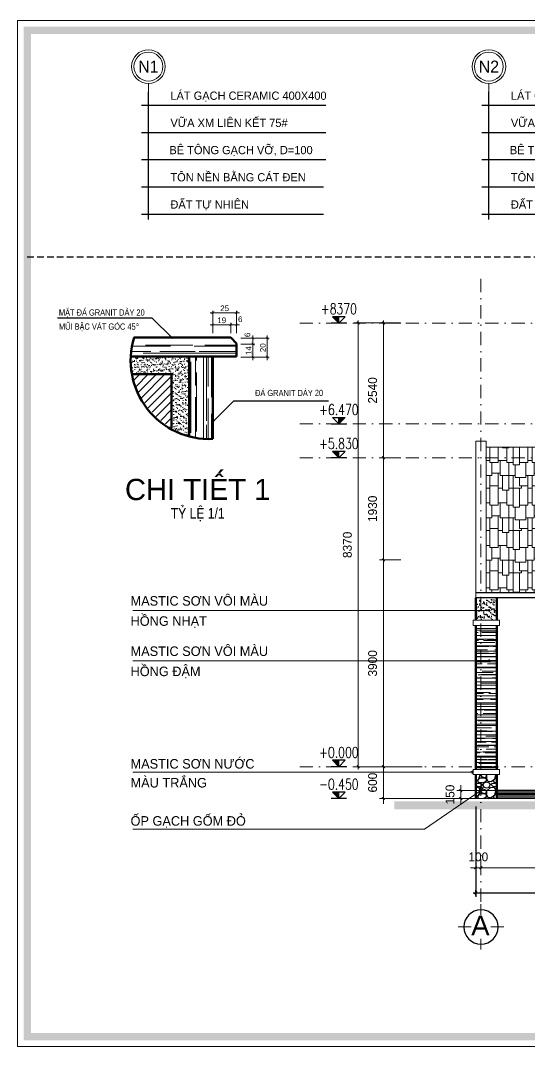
# Model space of a CAD drawing. Header units: millimetres. Extents: x 615730 to 2792744, y 139412 to 597571.
# Drawn here: x 1315744 to 1325353, y 284936 to 304290 of the extents above; entities that cross this region are included whole.
import ezdxf
from ezdxf.enums import TextEntityAlignment as Align

# ---------------------------------------------------------------- set-up
doc = ezdxf.new("R2010")
doc.units = ezdxf.units.MM
doc.header["$MEASUREMENT"] = 0
doc.header["$PDMODE"] = 34
doc.linetypes.add('DASHDOT', pattern=[1, 0.5, -0.25, 0, -0.25])
doc.linetypes.add('HIDDEN2', pattern=[0.1875, 0.125, -0.0625])
doc.layers.get('0').update_dxf_attribs({"lineweight": 5})
for name, color, linetype, lineweight in [('0.1(9)', 9, 'Continuous', 13), ('3', 7, 'Continuous', 18), ('AA-TUONG', 1, 'Continuous', 50), ('AB-NET THAY 1', 2, 'Continuous', 20), ('AD-HATCH', 8, 'Continuous', 5), ('AE-KICH THUOC', 135, 'Continuous', 13), ('AE-TEXT', 7, 'Continuous', 20), ('DIM', 7, 'Continuous', 50), ('HATCH', 42, 'Continuous', 5), ('KT', 148, 'Continuous', 18), ('NET-THAY', 4, 'Continuous', 20), ('thay', 7, 'Continuous', 15), ('TIM TRUC', 149, 'DASHDOT', 9), ('VATLIEU', 35, 'Continuous', 9)]:
    doc.layers.add(name, color=color, linetype=linetype, lineweight=lineweight)
for name, color, linetype in [('8', 8, 'Continuous'), ('DO', 1, 'Continuous'), ('H', 252, 'Continuous'), ('HACH', 250, 'Continuous'), ('KICH THUOC', 148, 'Continuous'), ('noi that', 29, 'Continuous'), ('TEXT', 2, 'Continuous'), ('thaydam', 42, 'Continuous'), ('VL', 155, 'Continuous')]:
    doc.layers.add(name, color=color, linetype=linetype)
doc.styles.add('CHUHOA', font='')
doc.styles.add('DIM', font='txt.shx', dxfattribs={"height": 120})
doc.styles.add('DIMENSION', font='')
doc.styles.add('Ghi chu', font='')
doc.styles.add('H280', font='', dxfattribs={"height": 200})
doc.styles.add('KT OZON', font='', dxfattribs={"height": 200})
doc.styles.add('Sys-Txt-Nor', font='')
doc.styles.add('TEXT', font='')
doc.styles.add('TEXT 10', font='', dxfattribs={"height": 4.8})
doc.styles.add('VNI-AVO', font='vni-roms.shx')
doc.styles.get('CHUHOA').set_extended_font_data('.VnAvantH')
doc.styles.get('DIMENSION').set_extended_font_data('VNI-Helve')
doc.styles.get('Ghi chu').set_extended_font_data('.VnAvantH')
doc.styles.get('H280').set_extended_font_data('VNI-Avo')
doc.styles.get('KT OZON').set_extended_font_data('VNI-Helve')
doc.styles.get('Sys-Txt-Nor').set_extended_font_data('VNI-Helve')
doc.styles.get('TEXT').set_extended_font_data('VNI-Helve-Condense')
doc.styles.get('TEXT 10').set_extended_font_data('VNI-Helve-Condense')
doc.dimstyles.new('1-50b', dxfattribs={"dimtxt": 167, "dimasz": 50, "dimexe": 75, "dimexo": 150, "dimgap": 120, "dimtad": 1, "dimdec": 0, "dimzin": 12, "dimtxsty": 'VNI-AVO', "dimblk": ']', "dimcen": 0, "dimdle": 50, "dimclrd": 252, "dimclre": 252, "dimclrt": 2, "dimadec": 0, "dimazin": 0, "dimtfac": 1, "dimtdec": 0, "dimtix": 1, "dimtmove": 2, "dimatfit": 0, "dimldrblk": 'OPEN90', "dimfxl": 1, "dimlwd": -1, "dimlwe": -1, "dimarcsym": 0})
doc.dimstyles.new('DIM-TICK 1-2', dxfattribs={"dimscale": 0.02, "dimtxt": 300, "dimasz": 150, "dimexe": 100, "dimexo": 0, "dimgap": 0, "dimtad": 0, "dimdec": 0, "dimzin": 1, "dimdsep": 46, "dimtxsty": 'Sys-Txt-Nor', "dimblk1": 'ARCHTICK', "dimblk2": 'ARCHTICK', "dimsah": 1, "dimcen": 1, "dimdle": 150, "dimclrd": 256, "dimclre": 256, "dimclrt": 7, "dimadec": 0, "dimazin": 0, "dimtfac": 0.625, "dimtdec": 0, "dimtix": 1, "dimtofl": 0, "dimtmove": 2, "dimatfit": 3, "dimldrblk": 'DOT', "dimfxl": 1, "dimtvp": 0.75, "dimtolj": 1, "dimtzin": 1, "dimarcsym": 0})
doc.dimstyles.new('DIM-TICK25', dxfattribs={"dimtxt": 60, "dimasz": 36, "dimexe": 18, "dimexo": 50, "dimgap": 0, "dimtad": 0, "dimdec": 0, "dimzin": 1, "dimdsep": 46, "dimtxsty": 'DIMENSION', "dimblk": 'ARCHTICK', "dimcen": -2, "dimdle": 38, "dimclrd": 256, "dimclre": 256, "dimclrt": 7, "dimadec": 0, "dimazin": 0, "dimtfac": 0.633333, "dimtdec": 0, "dimtix": 1, "dimtmove": 2, "dimatfit": 3, "dimldrblk": 'DOT', "dimfxl": 1, "dimtvp": 0.75, "dimtolj": 1, "dimtzin": 1, "dimarcsym": 0})

# ---------------------------------------------------------------- blocks, each defined once
blk = doc.blocks.new(']')
for p, q in [((1, 0), (-1, 0)), ((0, 1), (0, -1))]:
    blk.add_line(p, q)
at = {"color": 9, "const_width": 0.4}
blk.add_lwpolyline([(-0.51, -0.51), (0.51, 0.51)], dxfattribs=at)
blk = doc.blocks.new('*D2134')
at = {"layer": 'DEFPOINTS', "color": 0, "ltscale": 10, "transparency": 16777216}
for p in [(1324337, 289614, 5), (1335837, 289485), (1335837, 287837)]:
    blk.add_point(p, dxfattribs=at)
at = {"layer": 'VL', "color": 252, "ltscale": 10, "transparency": 16777216}
for p, q in [((1324337, 289464), (1324337, 287762)), ((1335837, 289335), (1335837, 287762)), ((1324387, 287837), (1335787, 287837))]:
    blk.add_line(p, q, dxfattribs=at)
at = {"layer": 'VL', "color": 252, "ltscale": 10, "transparency": 16777216, "xscale": 50, "yscale": 50, "zscale": 50, "rotation": 180}
blk.add_blockref(']', (1324337, 287837), dxfattribs=at)
at = {"layer": 'VL', "color": 252, "ltscale": 10, "transparency": 16777216, "xscale": 50, "yscale": 50, "zscale": 50}
blk.add_blockref(']', (1335837, 287837), dxfattribs=at)
at = {"layer": 'VL', "color": 2, "ltscale": 10, "transparency": 16777216, "insert": (1330087, 288040), "char_height": 167, "attachment_point": 5, "style": 'VNI-AVO'}
blk.add_mtext('11500', dxfattribs=at)
blk = doc.blocks.new('_Open90')
at = {"color": 0, "linetype": 'ByBlock', "lineweight": -2}
for p, q in [((0, 0), (-1, 0)), ((-0.5, 0.5), (0, 0)), ((0, 0), (-0.5, -0.5))]:
    blk.add_line(p, q, dxfattribs=at)
blk = doc.blocks.new('Cao do mat dung')
at = {"layer": '8'}
blk.add_hatch(color=256, dxfattribs=at).paths.add_polyline_path([(125, 125), (0, 125), (0, 0)])
for p, q in [((-150, 0), (150, 0)), ((0, 0), (0, 125))]:
    blk.add_line(p, q)
blk.add_lwpolyline([(125, 125), (0, 0), (-125, 125)], close=True)
at = {"layer": 'TEXT', "style": 'DIM', "width": 0.75}
blk.add_attdef('%%P0.000', text='', height=180, dxfattribs=at).set_placement((0, 175), align=Align.CENTER)
blk = doc.blocks.new('*D2524')
at = {"layer": 'DEFPOINTS', "color": 0, "ltscale": 10, "transparency": 16777216}
for p in [(1322595, 290214), (1323475, 290214), (1323475, 289614)]:
    blk.add_point(p, dxfattribs=at)
at = {"layer": 'KT', "color": 252, "ltscale": 10, "transparency": 16777216}
for p, q in [((1322595, 290264), (1322595, 290314)), ((1323325, 290214), (1322520, 290214)), ((1322595, 289614), (1322595, 290214)), ((1323325, 289614), (1322520, 289614)), ((1322595, 289564), (1322595, 289514))]:
    blk.add_line(p, q, dxfattribs=at)
at = {"layer": 'KT', "color": 252, "ltscale": 10, "transparency": 16777216, "xscale": 50, "yscale": 50, "zscale": 50}
for p, rotation in [((1322595, 290214), 270), ((1322595, 289614), 90)]:
    blk.add_blockref(']', p, dxfattribs=dict(at, rotation=rotation))
at = {"layer": 'KT', "color": 2, "ltscale": 10, "transparency": 16777216, "insert": (1322391, 289914), "char_height": 167, "attachment_point": 5, "rotation": 90, "style": 'VNI-AVO'}
blk.add_mtext('600', dxfattribs=at)
blk = doc.blocks.new('*D2525')
at = {"layer": 'DEFPOINTS', "color": 0, "ltscale": 10, "transparency": 16777216}
for p in [(1322595, 294114), (1323072, 294114), (1323475, 290214)]:
    blk.add_point(p, dxfattribs=at)
at = {"layer": 'KT', "color": 252, "ltscale": 10, "transparency": 16777216}
for p, q in [((1322922, 294114), (1322520, 294114)), ((1322595, 290264), (1322595, 294064)), ((1323325, 290214), (1322520, 290214))]:
    blk.add_line(p, q, dxfattribs=at)
at = {"layer": 'KT', "color": 252, "ltscale": 10, "transparency": 16777216, "xscale": 50, "yscale": 50, "zscale": 50}
for p, rotation in [((1322595, 294114), 90), ((1322595, 290214), 270)]:
    blk.add_blockref(']', p, dxfattribs=dict(at, rotation=rotation))
at = {"layer": 'KT', "color": 2, "ltscale": 10, "transparency": 16777216, "insert": (1322391, 292164), "char_height": 167, "attachment_point": 5, "rotation": 90, "style": 'VNI-AVO'}
blk.add_mtext('3900', dxfattribs=at)
blk = doc.blocks.new('*D2526')
at = {"layer": 'DEFPOINTS', "color": 0, "ltscale": 10, "transparency": 16777216}
for p in [(1322595, 296043), (1323072, 296043), (1323072, 294114)]:
    blk.add_point(p, dxfattribs=at)
at = {"layer": 'KT', "color": 252, "ltscale": 10, "transparency": 16777216}
for p, q in [((1322922, 296043), (1322520, 296043)), ((1322595, 294164), (1322595, 295993)), ((1322922, 294114), (1322520, 294114))]:
    blk.add_line(p, q, dxfattribs=at)
at = {"layer": 'KT', "color": 252, "ltscale": 10, "transparency": 16777216, "xscale": 50, "yscale": 50, "zscale": 50}
for p, rotation in [((1322595, 296043), 90), ((1322595, 294114), 270)]:
    blk.add_blockref(']', p, dxfattribs=dict(at, rotation=rotation))
at = {"layer": 'KT', "color": 2, "ltscale": 10, "transparency": 16777216, "insert": (1322391, 295079), "char_height": 167, "attachment_point": 5, "rotation": 90, "style": 'VNI-AVO'}
blk.add_mtext('1930', dxfattribs=at)
blk = doc.blocks.new('*D2527')
at = {"layer": 'DEFPOINTS', "color": 0, "ltscale": 10, "transparency": 16777216}
for p in [(1322595, 298583), (1323072, 298583), (1323072, 296043)]:
    blk.add_point(p, dxfattribs=at)
at = {"layer": 'KT', "color": 252, "ltscale": 10, "transparency": 16777216}
for p, q in [((1322922, 298583), (1322520, 298583)), ((1322595, 296093), (1322595, 298533)), ((1322922, 296043), (1322520, 296043))]:
    blk.add_line(p, q, dxfattribs=at)
at = {"layer": 'KT', "color": 252, "ltscale": 10, "transparency": 16777216, "xscale": 50, "yscale": 50, "zscale": 50}
for p, rotation in [((1322595, 298583), 90), ((1322595, 296043), 270)]:
    blk.add_blockref(']', p, dxfattribs=dict(at, rotation=rotation))
at = {"layer": 'KT', "color": 2, "ltscale": 10, "transparency": 16777216, "insert": (1322391, 297313), "char_height": 167, "attachment_point": 5, "rotation": 90, "style": 'VNI-AVO'}
blk.add_mtext('2540', dxfattribs=at)
blk = doc.blocks.new('*D2528')
at = {"layer": 'DEFPOINTS', "color": 0, "ltscale": 10, "transparency": 16777216}
for p in [(1322119, 298584), (1323066, 298584), (1323072, 290214)]:
    blk.add_point(p, dxfattribs=at)
at = {"layer": 'KT', "color": 252, "ltscale": 10, "transparency": 16777216}
for p, q in [((1322916, 298584), (1322044, 298584)), ((1322119, 290264), (1322119, 298534)), ((1322922, 290214), (1322044, 290214))]:
    blk.add_line(p, q, dxfattribs=at)
at = {"layer": 'KT', "color": 252, "ltscale": 10, "transparency": 16777216, "xscale": 50, "yscale": 50, "zscale": 50}
for p, rotation in [((1322119, 298584), 90), ((1322119, 290214), 270)]:
    blk.add_blockref(']', p, dxfattribs=dict(at, rotation=rotation))
at = {"layer": 'KT', "color": 2, "ltscale": 10, "transparency": 16777216, "insert": (1321915, 294399), "char_height": 167, "attachment_point": 5, "rotation": 90, "style": 'VNI-AVO'}
blk.add_mtext('8370', dxfattribs=at)
blk = doc.blocks.new('*D2535')
at = {"layer": 'DEFPOINTS', "color": 0, "ltscale": 10, "transparency": 16777216}
for p in [(1324056, 289764), (1325268, 289764, 32), (1325267, 289614)]:
    blk.add_point(p, dxfattribs=at)
at = {"layer": 'KT', "color": 252, "ltscale": 10, "transparency": 16777216}
for p, q in [((1325118, 289764), (1323981, 289764)), ((1324056, 289814), (1324056, 289864)), ((1324056, 289614), (1324056, 289764)), ((1325117, 289614), (1323981, 289614)), ((1324056, 289564), (1324056, 289514))]:
    blk.add_line(p, q, dxfattribs=at)
at = {"layer": 'KT', "color": 252, "ltscale": 10, "transparency": 16777216, "xscale": 50, "yscale": 50, "zscale": 50}
for p, rotation in [((1324056, 289764), 270), ((1324056, 289614), 90)]:
    blk.add_blockref(']', p, dxfattribs=dict(at, rotation=rotation))
at = {"layer": 'KT', "color": 2, "ltscale": 10, "transparency": 16777216, "insert": (1323853, 289689), "char_height": 167, "attachment_point": 5, "rotation": 90, "style": 'VNI-AVO'}
blk.add_mtext('150', dxfattribs=at)
blk = doc.blocks.new('TRUC 1')
at = {"ltscale": 50}
blk.add_circle((0, -9525), 8572, dxfattribs=at)
at = {"layer": '0.1(9)', "ltscale": 50}
for p, q in [((0, -3572), (0, 1782)), ((-4942, -9525), (-11427, -9525)), ((4942, -9525), (11427, -9525)), ((0, -15478), (0, -20832))]:
    blk.add_line(p, q, dxfattribs=at)
at = {"layer": 'TEXT', "ltscale": 50, "style": 'H280'}
blk.add_attdef('1', text='', height=10478, dxfattribs=at).set_placement((-214, -4892), align=Align.CENTER)
blk = doc.blocks.new('*D2427')
at = {"layer": 'DEFPOINTS', "color": 0, "ltscale": 10, "transparency": 16777216}
for p in [(1327237, 288887), (1324437, 288622), (1324437, 288308)]:
    blk.add_point(p, dxfattribs=at)
at = {"layer": 'KT', "color": 252, "ltscale": 10, "transparency": 16777216}
for p, q in [((1327237, 288737), (1327237, 288233)), ((1324437, 288472), (1324437, 288233)), ((1327187, 288308), (1324487, 288308))]:
    blk.add_line(p, q, dxfattribs=at)
at = {"layer": 'KT', "color": 252, "ltscale": 10, "transparency": 16777216, "xscale": 50, "yscale": 50, "zscale": 50, "rotation": 180}
blk.add_blockref(']', (1324437, 288308), dxfattribs=at)
at = {"layer": 'KT', "color": 252, "ltscale": 10, "transparency": 16777216, "xscale": 50, "yscale": 50, "zscale": 50}
blk.add_blockref(']', (1327237, 288308), dxfattribs=at)
at = {"layer": 'KT', "color": 2, "ltscale": 10, "transparency": 16777216, "insert": (1325837, 288512), "char_height": 167, "attachment_point": 5, "style": 'VNI-AVO'}
blk.add_mtext('2800', dxfattribs=at)
blk = doc.blocks.new('*D2428')
at = {"layer": 'DEFPOINTS', "color": 0, "ltscale": 10, "transparency": 16777216}
for p in [(1324337, 288622), (1324437, 288622), (1324337, 288308)]:
    blk.add_point(p, dxfattribs=at)
at = {"layer": 'KT', "color": 252, "ltscale": 10, "transparency": 16777216}
for p, q in [((1324337, 288472), (1324337, 288233)), ((1324437, 288472), (1324437, 288233)), ((1324287, 288308), (1324237, 288308)), ((1324437, 288308), (1324337, 288308)), ((1324487, 288308), (1324537, 288308))]:
    blk.add_line(p, q, dxfattribs=at)
at = {"layer": 'KT', "color": 252, "ltscale": 10, "transparency": 16777216, "xscale": 50, "yscale": 50, "zscale": 50}
blk.add_blockref(']', (1324337, 288308), dxfattribs=at)
at = {"layer": 'KT', "color": 252, "ltscale": 10, "transparency": 16777216, "xscale": 50, "yscale": 50, "zscale": 50, "rotation": 180}
blk.add_blockref(']', (1324437, 288308), dxfattribs=at)
at = {"layer": 'KT', "color": 2, "ltscale": 10, "transparency": 16777216, "insert": (1324387, 288512), "char_height": 167, "attachment_point": 5, "style": 'VNI-AVO'}
blk.add_mtext('100', dxfattribs=at)
blk = doc.blocks.new('Ghi chu vat lieu')
blk.add_circle((0, 700), 300)
at = {"layer": 'HATCH'}
blk.add_circle((0, 700), 350, dxfattribs=at)
at = {"layer": 'thay'}
blk.add_line((0, 0), (0, 350), dxfattribs=at)
at = {"layer": 'TEXT', "style": 'Ghi chu', "width": 1.961742}
blk.add_attdef('TRUC', text='', height=300, dxfattribs=at).set_placement((-295, 550), (295, 550), align=Align.FIT)
blk = doc.blocks.new('cvc')
at = {"layer": 'DO'}
for p, q in [((800082, 300538), (800082, 302944)), ((806509, 300538), (806509, 302944)), ((812950, 299967), (812950, 302932)), ((819305, 300460), (819305, 302932)), ((819305, 300801), (819305, 302932))]:
    blk.add_line(p, q, dxfattribs=at)
at = {"layer": 'KICH THUOC'}
for p, q in [((799951, 302692), (803430, 302692)), ((806378, 302692), (809857, 302692)), ((812822, 302680), (816353, 302680)), ((819178, 302680), (822709, 302680)), ((799951, 302179), (803430, 302179)), ((806378, 302179), (809857, 302179)), ((812822, 302167), (816353, 302167)), ((819178, 302167), (822709, 302167)), ((799951, 301666), (803430, 301666)), ((806378, 301666), (809857, 301666)), ((812822, 301654), (816353, 301654)), ((819178, 301654), (822709, 301654)), ((799951, 301153), (803386, 301153)), ((806378, 301153), (809813, 301153)), ((812822, 301141), (816353, 301141)), ((819178, 301141), (822709, 301141)), ((799951, 300640), (803386, 300640)), ((806378, 300640), (809813, 300640)), ((812822, 300628), (816353, 300628)), ((812822, 300115), (816353, 300115))]:
    blk.add_line(p, q, dxfattribs=at)
at = {"layer": 'thaydam', "linetype": 'HIDDEN2', "ltscale": 1000}
blk.add_line((797794, 299831), (824797, 299831), dxfattribs=at)
at = {"layer": 'thay'}
ref = blk.add_blockref('Ghi chu vat lieu', (800082, 302785), dxfattribs=dict(at, xscale=0.9082386168447556, yscale=0.9082386168447556, zscale=0.9082386168447556))
ref.add_attrib('TRUC', 'n1', dxfattribs={"layer": 'TEXT', "height": 225, "style": 'Ghi chu'}).set_placement((800082, 303421), align=Align.MIDDLE_CENTER)
ref = blk.add_blockref('Ghi chu vat lieu', (806509, 302785), dxfattribs=dict(at, xscale=0.9082386168447556, yscale=0.9082386168447556, zscale=0.9082386168447556))
ref.add_attrib('TRUC', 'N2', dxfattribs={"layer": 'TEXT', "height": 225, "style": 'Ghi chu'}).set_placement((806509, 303421), align=Align.MIDDLE_CENTER)
ref = blk.add_blockref('Ghi chu vat lieu', (812950, 302773), dxfattribs=dict(at, xscale=0.9082386168447556, yscale=0.9082386168447556, zscale=0.9082386168447556))
ref.add_attrib('TRUC', 'M1', dxfattribs={"layer": 'TEXT', "height": 225, "style": 'Ghi chu'}).set_placement((812950, 303409), align=Align.MIDDLE_CENTER)
ref = blk.add_blockref('Ghi chu vat lieu', (819305, 302773), dxfattribs=dict(at, xscale=0.9082386168447556, yscale=0.9082386168447556, zscale=0.9082386168447556))
ref.add_attrib('TRUC', 'M1', dxfattribs={"layer": 'TEXT', "height": 225, "style": 'Ghi chu'}).set_placement((819305, 303409), align=Align.MIDDLE_CENTER)
at = {"layer": 'TEXT', "style": 'CHUHOA'}
for s, p in [('l¸t g¹ch ceramic 400x400', (800498, 302794)), ('l¸t g¹ch ceramic 400x400', (806925, 302794)), ('lîp ngãi h¹ long mµu ®á', (813379, 302828)), ('lîp ngãi h¹ long mµu ®á', (819735, 302828)), ('v÷A xm LI£N KÕT 75#', (800498, 302281)), ('v÷A xm LI£N KÕT 75#', (806925, 302281)), ('CÇU PHONG Gç 30X80 CK 300', (813381, 302270)), ('CÇU PHONG Gç 30X80 CK 300', (819737, 302270)), ('bª t«ng g¹ch vì, d=100', (800479, 301768)), ('bª t«ng g¹ch vì, d=100', (806906, 301768)), ('LI T¤ Gç 20X30 CK 300', (813381, 301757)), ('LI T¤ Gç 20X30 CK 300', (819737, 301757)), ('t«n nÒn b»ng c¸t ®en', (800498, 301255)), ('t«n nÒn b»ng c¸t ®en', (806925, 301255)), ('Xµ Gå Gç 80X120 KC 900', (813381, 301236)), ('Xµ Gå Gç 60X80 KC 700', (819737, 301236)), ('§ÊT Tù NHI£N', (800498, 300742)), ('§ÊT Tù NHI£N', (806925, 300742)), ('trÇn th¹ch cao', (813381, 300723)), ('T¦êNG THU HåI  X¢Y G¹CH', (813381, 300210))]:
    blk.add_text(s, height=155.52, dxfattribs=at).set_placement(p)
blk = doc.blocks.new('_ARCHTICK')
at = {"color": 0, "linetype": 'ByBlock', "const_width": 0.15}
blk.add_lwpolyline([(-0.5, -0.5), (0.5, 0.5)], dxfattribs=at)
blk = doc.blocks.new('*D723')
at = {"layer": 'AE-KICH THUOC', "lineweight": -2, "transparency": 16777216}
for p, q in [((442740.4, -178885.9), (442765.2, -178885.9)), ((442743.4, -178894.9), (442743.4, -178883.9)), ((442762.2, -178894.9), (442762.2, -178883.9))]:
    blk.add_line(p, q, dxfattribs=at)
at = {"layer": 'DEFPOINTS', "color": 0, "transparency": 16777216}
for p in [(442762.2, -178885.9), (442743.4, -178894.9), (442762.2, -178894.9)]:
    blk.add_point(p, dxfattribs=at)
at = {"layer": 'AE-KICH THUOC', "lineweight": -2, "transparency": 16777216, "xscale": 3, "yscale": 3, "zscale": 3, "rotation": 180}
blk.add_blockref('_ARCHTICK', (442743.4, -178885.9), dxfattribs=at)
at = {"layer": 'AE-KICH THUOC', "lineweight": -2, "transparency": 16777216, "xscale": 3, "yscale": 3, "zscale": 3}
blk.add_blockref('_ARCHTICK', (442762.2, -178885.9), dxfattribs=at)
at = {"layer": 'AE-KICH THUOC', "color": 7, "transparency": 16777216, "insert": (442752.8, -178881.2), "char_height": 6, "attachment_point": 5, "style": 'Sys-Txt-Nor'}
blk.add_mtext('\\A1;19', dxfattribs=at)
blk = doc.blocks.new('_DOT')
at = {"color": 0, "linetype": 'ByBlock'}
blk.add_line((-0.5, 0), (-1, 0), dxfattribs=at)
at = {"color": 0, "linetype": 'ByBlock', "const_width": 0.5}
blk.add_lwpolyline([(-0.25, 0, 1), (0.25, 0, 1)], format="xyb", close=True, dxfattribs=at)
blk = doc.blocks.new('*D724')
at = {"layer": 'AE-KICH THUOC', "lineweight": -2, "transparency": 16777216}
for p, q in [((442759.2, -178885.9), (442771.4, -178885.9)), ((442762.2, -178894.9), (442762.2, -178883.9)), ((442768.4, -178894.9), (442768.4, -178883.9))]:
    blk.add_line(p, q, dxfattribs=at)
at = {"layer": 'DEFPOINTS', "color": 0, "transparency": 16777216}
for p in [(442768.4, -178885.9), (442762.2, -178894.9), (442768.4, -178894.9)]:
    blk.add_point(p, dxfattribs=at)
at = {"layer": 'AE-KICH THUOC', "lineweight": -2, "transparency": 16777216, "xscale": 3, "yscale": 3, "zscale": 3, "rotation": 180}
blk.add_blockref('_ARCHTICK', (442762.2, -178885.9), dxfattribs=at)
at = {"layer": 'AE-KICH THUOC', "lineweight": -2, "transparency": 16777216, "xscale": 3, "yscale": 3, "zscale": 3}
blk.add_blockref('_ARCHTICK', (442768.4, -178885.9), dxfattribs=at)
at = {"layer": 'AE-KICH THUOC', "color": 7, "transparency": 16777216, "insert": (442772.3, -178880.1), "char_height": 6, "attachment_point": 5, "style": 'Sys-Txt-Nor'}
blk.add_mtext('\\A1;6', dxfattribs=at)
blk = doc.blocks.new('*D725')
at = {"layer": 'AE-KICH THUOC', "lineweight": -2, "transparency": 16777216}
for p, q in [((442740.4, -178873.1), (442771.4, -178873.1)), ((442743.4, -178894.9), (442743.4, -178871.1)), ((442768.4, -178894.9), (442768.4, -178871.1))]:
    blk.add_line(p, q, dxfattribs=at)
at = {"layer": 'DEFPOINTS', "color": 0, "transparency": 16777216}
for p in [(442768.4, -178873.1), (442743.4, -178894.9), (442768.4, -178894.9)]:
    blk.add_point(p, dxfattribs=at)
at = {"layer": 'AE-KICH THUOC', "lineweight": -2, "transparency": 16777216, "xscale": 3, "yscale": 3, "zscale": 3, "rotation": 180}
blk.add_blockref('_ARCHTICK', (442743.4, -178873.1), dxfattribs=at)
at = {"layer": 'AE-KICH THUOC', "lineweight": -2, "transparency": 16777216, "xscale": 3, "yscale": 3, "zscale": 3}
blk.add_blockref('_ARCHTICK', (442768.4, -178873.1), dxfattribs=at)
at = {"layer": 'AE-KICH THUOC', "color": 7, "transparency": 16777216, "insert": (442755.9, -178868.5), "char_height": 6, "attachment_point": 5, "style": 'Sys-Txt-Nor'}
blk.add_mtext('\\A1;25', dxfattribs=at)
blk = doc.blocks.new('*D726')
at = {"layer": 'AE-KICH THUOC', "lineweight": -2, "transparency": 16777216}
for p, q in [((442772.8, -178906.3), (442787.7, -178906.3)), ((442785.7, -178923.1), (442785.7, -178903.3)), ((442772.8, -178920.1), (442787.7, -178920.1))]:
    blk.add_line(p, q, dxfattribs=at)
at = {"layer": 'DEFPOINTS', "color": 0, "transparency": 16777216}
for p in [(442772.8, -178906.3), (442785.7, -178906.3), (442772.8, -178920.1)]:
    blk.add_point(p, dxfattribs=at)
at = {"layer": 'AE-KICH THUOC', "lineweight": -2, "transparency": 16777216, "xscale": 3, "yscale": 3, "zscale": 3}
for p, rotation in [((442785.7, -178906.3), 90), ((442785.7, -178920.1), 270)]:
    blk.add_blockref('_ARCHTICK', p, dxfattribs=dict(at, rotation=rotation))
at = {"layer": 'AE-KICH THUOC', "color": 7, "transparency": 16777216, "insert": (442781.2, -178913.2), "char_height": 6, "attachment_point": 5, "rotation": 90, "style": 'Sys-Txt-Nor'}
blk.add_mtext('\\A1;14', dxfattribs=at)
blk = doc.blocks.new('*D727')
at = {"layer": 'AE-KICH THUOC', "lineweight": -2, "transparency": 16777216}
for p, q in [((442772.8, -178900.1), (442787.7, -178900.1)), ((442785.7, -178909.3), (442785.7, -178897.1)), ((442772.8, -178906.3), (442787.7, -178906.3))]:
    blk.add_line(p, q, dxfattribs=at)
at = {"layer": 'DEFPOINTS', "color": 0, "transparency": 16777216}
for p in [(442772.8, -178900.1), (442785.7, -178900.1), (442772.8, -178906.3)]:
    blk.add_point(p, dxfattribs=at)
at = {"layer": 'AE-KICH THUOC', "lineweight": -2, "transparency": 16777216, "xscale": 3, "yscale": 3, "zscale": 3}
for p, rotation in [((442785.7, -178900.1), 90), ((442785.7, -178906.3), 270)]:
    blk.add_blockref('_ARCHTICK', p, dxfattribs=dict(at, rotation=rotation))
at = {"layer": 'AE-KICH THUOC', "color": 7, "transparency": 16777216, "insert": (442779.9, -178896.5), "char_height": 6, "attachment_point": 5, "rotation": 90, "style": 'Sys-Txt-Nor'}
blk.add_mtext('\\A1;6', dxfattribs=at)
blk = doc.blocks.new('*D728')
at = {"layer": 'AE-KICH THUOC', "lineweight": -2, "transparency": 16777216}
for p, q in [((442772.8, -178900.1), (442802.9, -178900.1)), ((442800.9, -178897.1), (442800.9, -178923.1)), ((442772.8, -178920.1), (442802.9, -178920.1))]:
    blk.add_line(p, q, dxfattribs=at)
at = {"layer": 'DEFPOINTS', "color": 0, "transparency": 16777216}
for p in [(442772.8, -178900.1), (442772.8, -178920.1), (442800.9, -178920.1)]:
    blk.add_point(p, dxfattribs=at)
at = {"layer": 'AE-KICH THUOC', "lineweight": -2, "transparency": 16777216, "xscale": 3, "yscale": 3, "zscale": 3}
for p, rotation in [((442800.9, -178900.1), 90), ((442800.9, -178920.1), 270)]:
    blk.add_blockref('_ARCHTICK', p, dxfattribs=dict(at, rotation=rotation))
at = {"layer": 'AE-KICH THUOC', "color": 7, "transparency": 16777216, "insert": (442796.3, -178910.1), "char_height": 6, "attachment_point": 5, "rotation": 90, "style": 'Sys-Txt-Nor'}
blk.add_mtext('\\A1;20', dxfattribs=at)
blk = doc.blocks.new('A$C66704B70')
at = {"layer": 'AE-TEXT', "linetype": 'Continuous', "style": 'TEXT', "width": 1.2}
blk.add_attdef('TENBANVE', text='', height=8, dxfattribs=at).set_placement((0, 0), align=Align.CENTER)
at = {"layer": 'AE-TEXT', "linetype": 'Continuous', "style": 'TEXT'}
blk.add_attdef('TYLE', text='', height=4, dxfattribs=at).set_placement((0, -7), align=Align.CENTER)
blk = doc.blocks.new('DGD')
at = {"layer": 'AB-NET THAY 1'}
h = blk.add_hatch(dxfattribs=at)
h.set_pattern_fill('AR-SAND', color=256, scale=2.5, style=0)
h.set_pattern_definition([(37.5, (687141.987, -301859.3706), (-0.157483395, 4.81705942), [0, -3.8, 0, -4.25, 0, -4.0625]), (7.5, (687141.987, -301859.3706), (4.42444176, 7.05536516), [0, -2.05, 0, -3.425, 0, -1.3125]), (327.5, (687138.912, -301859.3706), (7.785354654, 0.014147634), [0, -1.25, 0, -4.5, 0, -5.875]), (317.5, (687138.912, -301859.3706), (7.51531651, 2.19418891), [0, -0.625, 0, -2.95, 0, -3.375])])
edge = h.paths.add_edge_path()
edge.add_arc((442743.4, -178919.4), 87.1, 239.8446, 253.3183)
edge.add_line((442718.4, -179002.9), (442718.4, -178919.4))
edge.add_line((442718.4, -178919.4), (442656.3, -178919.4))
edge.add_arc((442743.4, -178919.4), 87.1, 180, 192.4326)
edge.add_line((442658.4, -178938.2), (442699.7, -178938.2))
edge.add_line((442699.7, -178938.2), (442699.7, -178994.7))
at = {"layer": 'AD-HATCH'}
h = blk.add_hatch(dxfattribs=at)
h.set_pattern_fill('AR-RROOF', color=256, scale=12.5, style=0)
h.set_pattern_definition([(0, (677441.305, -305544.579), (27.5, 12.5), [187.5, -25, 62.5, -12.5]), (0, (677457.93, -305538.329), (-12.5, 16.625), [37.5, -4.125, 75, -9.375]), (0, (677447.555, -305533.9535), (65, 8.375), [100, -17.5, 50, -12.5])])
edge = h.paths.add_edge_path()
edge.add_line((442656.5, -178919.4), (442765.9, -178919.4))
edge.add_arc((442755.9, -178911.9), 12.5, 323.1301, 450)
edge.add_line((442755.9, -178899.4), (442660, -178899.4))
edge.add_arc((442743.4, -178924.4), 87.1, 163.3183, 176.7088)
h = blk.add_hatch(dxfattribs=at)
h.set_pattern_fill('AR-RROOF', color=256, scale=12.5, angle=90, style=0)
h.set_pattern_definition([(90, (677441.305, -305539.579), (-12.5, 27.5), [187.5, -25, 62.5, -12.5]), (90, (677435.055, -305522.954), (-16.625, -12.5), [37.5, -4.125, 75, -9.375]), (90, (677430.68, -305533.3285), (-8.375, 65), [100, -17.5, 50, -12.5])])
edge = h.paths.add_edge_path()
edge.add_arc((442743.4, -178919.4), 87.1, 253.3183, 270)
edge.add_line((442743.4, -179006.5), (442743.4, -178919.4))
edge.add_line((442743.4, -178919.4), (442718.4, -178919.4))
edge.add_line((442718.4, -178919.4), (442718.4, -179002.9))
h = blk.add_hatch(dxfattribs=at)
h.set_pattern_fill('ANSI31', color=256, scale=50, style=0)
h.set_pattern_definition([(45, (677441.305, -305539.5785), (-4.41941738, 4.41941738), [])])
edge = h.paths.add_edge_path()
edge.add_arc((442743.4, -178919.4), 87.1, 192.4326, 239.8446)
edge.add_line((442699.7, -178994.7), (442699.7, -178938.2))
edge.add_line((442699.7, -178938.2), (442658.4, -178938.2))
at = {"layer": 'AA-TUONG'}
for p, q in [((442660, -178899.4), (442762.2, -178899.4)), ((442762.2, -178899.4), (442768.4, -178905.7)), ((442768.4, -178905.7), (442768.4, -178919.4)), ((442656.3, -178919.4), (442768.4, -178919.4)), ((442743.4, -179006.5), (442743.4, -178919.4))]:
    blk.add_line(p, q, dxfattribs=at)
for points in [[(442718.4, -179002.9), (442718.4, -178919.4), (442656.3, -178919.4)], [(442699.7, -178994.7), (442699.7, -178938.2), (442658.4, -178938.2)]]:
    blk.add_lwpolyline(points, dxfattribs=at)
blk.add_arc((442739.7, -178923.4), 83.2, 163.2394, 272.599, dxfattribs=at)
at = {"layer": 'AE-KICH THUOC'}
for base, p2, picture, middle in [((442768.4, -178873.1), (442768.4, -178894.9), '*D725', (442755.9, -178868.5)), ((442762.2, -178885.9), (442762.2, -178894.9), '*D723', (442752.8, -178881.2))]:
    dim = blk.add_linear_dim(base=base, p1=(442743.4, -178894.9), p2=p2, dimstyle='DIM-TICK 1-2', dxfattribs=at)
    dim.commit()
    dim.dimension.update_dxf_attribs({"geometry": picture, "text_midpoint": middle})
dim = blk.add_linear_dim(base=(442768.4, -178885.9), p1=(442762.2, -178894.9), p2=(442768.4, -178894.9), dimstyle='DIM-TICK 1-2', dxfattribs=at)
dim.commit()
dim.dimension.update_dxf_attribs({"geometry": '*D724', "text_midpoint": (442772.3, -178880.1), "dimtype": 128})
dim = blk.add_linear_dim(base=(442785.7, -178900.1), p1=(442772.8, -178906.3), p2=(442772.8, -178900.1), angle=90, dimstyle='DIM-TICK 1-2', dxfattribs=at)
dim.commit()
dim.dimension.update_dxf_attribs({"geometry": '*D727', "text_midpoint": (442779.9, -178896.5), "dimtype": 128})
for base, p1, p2, picture, middle in [((442800.9, -178920.1), (442772.8, -178900.1), (442772.8, -178920.1), '*D728', (442796.3, -178910.1)), ((442785.7, -178906.3), (442772.8, -178920.1), (442772.8, -178906.3), '*D726', (442781.2, -178913.2))]:
    dim = blk.add_linear_dim(base=base, p1=p1, p2=p2, angle=90, dimstyle='DIM-TICK 1-2', dxfattribs=at)
    dim.commit()
    dim.dimension.update_dxf_attribs({"geometry": picture, "text_midpoint": middle})

msp = doc.modelspace()

# ---------------------------------------------------------------- hatches: boundary and pattern name
at = {"layer": 'HACH', "ltscale": 10}
h = msp.add_hatch(dxfattribs=at)
h.set_pattern_fill('AR-SAND', color=256, scale=50, style=0)
h.set_pattern_definition([(37.5, (713420.425, 2090.585), (-3.149668, 96.341188), [0, -76, 0, -85, 0, -81.25]), (7.5, (713420.42, 2090.59), (88.488835, 141.107303), [0, -41, 0, -68.5, 0, -26.25]), (327.5, (713358.925, 2090.585), (155.707093, 0.282953), [0, -25, 0, -90, 0, -117.5]), (317.5, (713358.92, 2090.59), (150.30633, 43.883778), [0, -12.5, 0, -59, 0, -67.5])])
h.paths.add_polyline_path([(1324737.1, 293398.9), (1324337.1, 293398.9), (1324337.1, 292979.6), (1324737.1, 292979.6)])
at = {"layer": 'KT', "ltscale": 10}
h = msp.add_hatch(dxfattribs=at)
h.set_pattern_fill('CEDAR', color=256, scale=800, style=0, pattern_type=2)
h.set_pattern_definition([(0, (601841.3, -531.1), (0, 800), [-280, 80, -160, 80, -200]), (0, (601841.3, -491.1), (0, 800), [-120, 160, -80, 160, -280]), (0, (601841.3, -331.1), (0, 800), [-40, 200, -560]), (0, (601841.3, -291.1), (0, 800), [40, -200, 160, -160, 240]), (0, (601841.3, -251.1), (0, 800), [-400, 160, -240]), (0, (601841.3, -91.1), (0, 800), [120, -680]), (0, (601841.3, -51.1), (0, 800), [-120, 160, -80, 160, -160, 120]), (0, (601841.3, -11.1), (0, 800), [-280, 80, -160, 160, -120]), (0, (601841.3, 228.9), (0, 800), [-600, 120, -80]), (0, (601841.3, 268.9), (0, 800), [160, -560, 80]), (90, (601841.3, -531.1), (-800, 5e-14), [240, -200, 360]), (90, (601881.3, -531.1), (-800, 5e-14), [-200, 240, -360]), (90, (601961.3, -531.1), (-800, 5e-14), [-40, 160, -240, 360]), (90, (602001.3, -531.1), (-800, 5e-14), [40, -760]), (90, (602081.3, -531.1), (-800, 5e-14), [-200, 280, -320]), (90, (602121.3, -531.1), (-800, 5e-14), [240, -240, 320]), (90, (602201.3, -531.1), (-800, 5e-14), [240, -240, 320]), (90, (602241.3, -531.1), (-800, 5e-14), [-240, 240, -320]), (90, (602361.3, -531.1), (-800, 5e-14), [280, -200, 320]), (90, (602401.3, -531.1), (-800, 5e-14), [-240, 280, -280]), (90, (602441.3, -531.1), (-800, 5e-14), [240, -520, 40]), (90, (602521.3, -531.1), (-800, 5e-14), [-480, 280, -40]), (90, (602561.3, -531.1), (-800, 5e-14), [480, -280, 40])])
h.paths.add_polyline_path([(1324536.5, 293493.3), (1326376.1, 293493.3), (1327212.5, 294206.5), (1326637.1, 294206.5), (1326637.1, 295790.2), (1326237.3, 295790.2), (1326237.3, 296239.7), (1324537.1, 296239.7)])
at = {"layer": 'noi that'}
h = msp.add_hatch(dxfattribs=at)
h.set_pattern_fill('GRAVEL', color=256, scale=300, style=0)
h.set_pattern_definition([(228.0128, (602057.272, -231.103), (-2399.99946965, -2700.0004025), [40.3608, -3995.7264]), (184.9697, (602030.272, -261.103), (3600.00031546, 299.9973921), [69.2604, -6856.7775]), (132.5104, (601961.272, -267.103), (2999.9972155, -3300.00260216), [48.8364, -4834.8096]), (267.2737, (601844.272, -342.103), (299.99880532, 6000.0000885), [63.0714, -6244.0674]), (292.8337, (601841.272, -405.103), (-1500.00297163, 3599.99892353), [61.8465, -6122.8119]), (357.2737, (601865.272, -462.103), (-6000.0000885, 299.99880532), [63.0714, -6244.0674]), (37.6942, (601928.272, -465.103), (-3900.00220369, -2999.99712155), [83.4087, -8257.4547]), (72.2553, (601994.272, -414.103), (2100.00322881, 6599.99886937), [78.7464, -7795.8963]), (121.4296, (602018.272, -339.103), (-2400.00247025, 3899.99851095), [63.285, -6265.2219]), (175.2364, (601985.272, -285.103), (3300.0002839, -299.9974598), [72.2496, -3540.2289]), (222.3974, (601913.272, -279.103), (-3600.00220532, -3299.9976246), [93.4344, -9250.0125]), (138.8141, (602141.272, -345.103), (-2100.000884, 1799.999194), [31.8903, -3157.1532]), (171.4692, (602117.272, -324.103), (3899.99948544, -600.002373), [60.6711, -6006.4533]), (225, (602057.27, -315.1), (-3e-14, -300.00009), [42.4263, -381.8376]), (203.1986, (602036.27, -279.103), (1499.9999192, 600.0003976), [22.8474, -2261.8845]), (291.8014, (602015.27, -288.1), (-299.999973, 900.000082), [32.3109, -1583.2386]), (30.9638, (602027.27, -318.103), (899.9994067, 600.000745), [52.4787, -1696.8069]), (161.5651, (602072.27, -291.1), (600.00013, -299.999521), [37.9473, -910.7361]), (16.3895, (601841.272, -288.103), (3000.00065952, 899.99781295), [53.16, -5262.8535]), (70.3462, (601892.272, -273.103), (-1199.9985742, -3300.0006407), [44.5983, -4415.2224]), (293.1986, (602072.27, -231.103), (-600.0003976, 1499.9999192), [45.6945, -2239.0374]), (343.6105, (602090.272, -273.103), (-3000.00065952, 899.99781295), [53.16, -5262.8535]), (339.444, (601841.27, -474.103), (-1500.0005534, 599.998799), [51.264, -2511.9372]), (294.7751, (601889.272, -492.103), (-1499.9976568, 3300.00102655), [42.9534, -4252.3929]), (66.8014, (602075.27, -531.103), (600.0003976, 1499.9999192), [45.6945, -2239.0374]), (17.354, (602093.272, -489.103), (-3900.00060573, -1199.99835068), [50.2893, -4978.6272]), (69.444, (601928.27, -531.103), (-599.998799, -1500.0005534), [25.632, -2537.5692]), (101.3099, (602057.27, -531.1), (-299.9992896, 1200.0002257), [15.297, -1514.4087]), (165.9638, (602054.27, -516.1), (900.000164, -299.999417), [61.8465, -1175.085]), (186.009, (601994.272, -501.103), (2999.99992527, 299.99979524), [57.315, -5674.1769]), (303.6901, (602027.27, -345.1), (-300.0004, 599.999867), [43.2666, -1038.3987]), (353.1572, (602051.272, -381.103), (5099.99980964, -600.00239938), [75.5382, -7478.2689]), (60.9454, (602126.272, -390.103), (-1200.0000082, -2100.0001154), [30.8868, -3057.8022]), (90, (602141.27, -363.1), (-300, 300), [18, -282]), (120.2564, (601988.272, -492.103), (1199.99846604, -2100.00073676), [41.6772, -4126.056]), (48.0128, (601967.272, -456.103), (2399.99946965, 2700.0004025), [80.7216, -3955.3656]), (0, (602021.27, -396.1), (300, 300), [78, -222]), (325.3048, (602099.272, -396.103), (-2999.9982777, 2100.0025829), [47.4342, -4695.9822]), (254.0546, (602138.27, -423.103), (-299.9999668, -1200.000038), [43.6806, -2140.3524]), (207.646, (602126.272, -465.103), (-5699.99874215, -3000.00231395), [71.1195, -7040.8422]), (175.4261, (602063.272, -498.103), (-3900.0001675, 299.99844035), [75.2397, -7448.7222])])
h.paths.add_polyline_path([(1324337.4, 290063.9), (1324737.1, 290063.9), (1324737.1, 289613.9), (1324337.4, 289613.9)])
at = {"layer": 'VATLIEU', "ltscale": 10}
h = msp.add_hatch(dxfattribs=at)
h.set_pattern_fill('AR-RROOF', color=256, scale=100, style=0)
h.set_pattern_definition([(0, (731387.2, 2091.67), (220, 100), [1500, -200, 500, -100]), (0, (731520.2, 2141.67), (-100, 133), [300, -33, 600, -75]), (0, (731437.2, 2176.67), (520, 67), [800, -140, 400, -100])])
h.paths.add_polyline_path([(1324337.1, 290164.9), (1324737.1, 290164.9), (1324737.1, 292880.6), (1324337.1, 292880.6)])

# ---------------------------------------------------------------- linework, layer by layer
at = {"layer": '3'}
msp.add_lwpolyline([(1337619.8, 289613.9), (1322798.4, 289613.9)], dxfattribs=at)
at = {"layer": 'DIM', "ltscale": 10}
for p, q in [((1324337.1, 292979.6), (1324337.1, 293398.9)), ((1324737.1, 292979.6, 34.3), (1324737.1, 293398.9, 126.9)), ((1324337.1, 290163.9, 126.9), (1324337.1, 292879.6, 34.3)), ((1324737.1, 290163.8, 126.9), (1324737.1, 292879.6, 34.3)), ((1324337.1, 289613.9, 4.6), (1324337.4, 290063.9, 122.8)), ((1324737.1, 289613.9), (1324737.1, 290063.9, 126.9))]:
    msp.add_line(p, q, dxfattribs=at)
at = {"layer": 'H', "const_width": 138.2}
msp.add_lwpolyline([(1315870.8, 285120.6), (1342873.7, 285120.6), (1342873.7, 304105.6), (1315870.8, 304105.6)], close=True, dxfattribs=at)
at = {"layer": 'HATCH', "const_width": 150}
msp.add_lwpolyline([(1322798.4, 289485.2), (1337619.8, 289485.2)], dxfattribs=at)
at = {"layer": 'NET-THAY'}
for p, q in [((1324537.1, 296354.2, -0.3), (1324337.1, 296354.2, -0.3)), ((1324337.1, 293398.9), (1324337.1, 296354.2, -0.3)), ((1324536.7, 293493.3, 8.7), (1324537.1, 296354.2, -0.3)), ((1326237.3, 296239.7, -0.3), (1324537.1, 296239.7, -0.3))]:
    msp.add_line(p, q, dxfattribs=at)
for points, elevation in [([(1324787.1, 292979.6), (1324287.1, 292979.6), (1324287.1, 292879.6), (1324787.1, 292879.6)], 34.3), ([(1324787.1, 290163.9), (1324287.1, 290163.9), (1324287.1, 290063.9), (1324787.1, 290063.9)], 126.9)]:
    msp.add_lwpolyline(points, close=True, dxfattribs=dict(at, elevation=elevation))
at = {"layer": 'thay', "linetype": 'Continuous'}
msp.add_lwpolyline([(1315686.5, 284936.3), (1343058, 284936.3), (1343058, 304289.9), (1315686.5, 304289.9)], close=True, dxfattribs=at)
at = {"layer": 'TIM TRUC', "ltscale": 500}
for p, q in [((1324437.1, 299417.9), (1324437.1, 287517.3)), ((1321015.2, 298580.2), (1337578.7, 298580.2)), ((1321015.2, 296679.9), (1337578.7, 296679.9)), ((1321015.2, 296039.3), (1337578.7, 296039.3)), ((1321015.2, 290213.9), (1337578.7, 290213.9))]:
    msp.add_line(p, q, dxfattribs=at)
at = {"layer": 'VL', "ltscale": 10}
for p, q in [((1326376.1, 293493.3, 89.2), (1324337.1, 293493.3)), ((1327237.1, 293398.9, 126.9), (1324337.1, 293398.9)), ((1326836.4, 289763.9), (1324737.1, 289764, 42.3)), ((1326836.4, 289736.6), (1324737.1, 289736.7, 42.3)), ((1326836.4, 289703.8), (1324737.1, 289704, 42.3)), ((1326836.4, 289676.5), (1324737.1, 289676.7, 42.3)), ((1326836.4, 289638.3), (1324737.1, 289638.5, 42.3))]:
    msp.add_line(p, q, dxfattribs=at)
at = {"layer": 'VL', "ltscale": 10, "const_width": 1, "elevation": -4.8}
msp.add_lwpolyline([(1326637.1, 295790.2), (1326237.3, 295790.2), (1326237.3, 296239.7), (1324537.1, 296239.7), (1324536.5, 293493.3), (1326376.1, 293493.3), (1327212.5, 294206.5), (1326637.1, 294206.5)], close=True, dxfattribs=at)

# ---------------------------------------------------------------- block references
at = {"layer": 'AD-HATCH', "linetype": 'Continuous', "xscale": 50, "yscale": 50, "zscale": 50}
msp.add_blockref('A$C66704B70', (1319089.1, 295243.9), dxfattribs=at).add_auto_attribs({'TYLE': 'TYÛ LEÄ 1/1', 'TENBANVE': 'CHI TIEÁT 1'})
at = {"layer": 'AE-KICH THUOC', "xscale": 17.86050000006799, "yscale": 17.86050000006799, "zscale": 17.86050000006799}
msp.add_blockref('DGD', (-6588242.8, 3493541.6), dxfattribs=at)
at = {"layer": 'KT'}
msp.add_blockref('cvc', (518076.4, 0), dxfattribs=at)
at = {"layer": 'noi that', "lineweight": -2, "ltscale": 10}
ref = msp.add_blockref('TRUC 1', (1324437.1, 286831.4), dxfattribs=dict(at, xscale=-0.03778148023411632, yscale=0.03778148036508355, zscale=0.03778148031496084, rotation=180))
ref.add_attrib('1', 'A', dxfattribs={"layer": 'TEXT', "color": 3, "ltscale": 50, "height": 370.2, "style": 'KT OZON'}).set_placement((1324425.9, 287034.3), align=Align.CENTER)
at = {"layer": 'TEXT'}
ref = msp.add_blockref('Cao do mat dung', (1321753.9, 298580.2), dxfattribs=dict(at, xscale=-0.9702581369783729, yscale=0.9702581369201653, zscale=0.9702581369248027))
ref.add_attrib('%%P0.000', '+8370', dxfattribs={"height": 200, "style": 'DIM', "width": 0.75}).set_placement((1321753.9, 298750), align=Align.CENTER)
ref = msp.add_blockref('Cao do mat dung', (1321753.9, 296679.9), dxfattribs=dict(at, xscale=0.9702581369783729, yscale=0.9702581369783729, zscale=0.9702581369783729))
ref.add_attrib('%%P0.000', '+6.470', dxfattribs={"height": 200, "style": 'DIM', "width": 0.75}).set_placement((1321753.9, 296849.7), align=Align.CENTER)
ref = msp.add_blockref('Cao do mat dung', (1321753.9, 296039.3), dxfattribs=dict(at, xscale=-0.9702581369783729, yscale=0.9702581369201653, zscale=0.9702581369248027))
ref.add_attrib('%%P0.000', '+5.830', dxfattribs={"height": 200, "style": 'DIM', "width": 0.75}).set_placement((1321753.9, 296209.1), align=Align.CENTER)
ref = msp.add_blockref('Cao do mat dung', (1321753.9, 290213.9), dxfattribs=dict(at, xscale=-0.9702581369783729, yscale=0.9702581369201653, zscale=0.9702581369248027))
ref.add_attrib('%%P0.000', '+0.000', dxfattribs={"height": 200, "style": 'DIM', "width": 0.75}).set_placement((1321753.9, 290383.6), align=Align.CENTER)
ref = msp.add_blockref('Cao do mat dung', (1321753.9, 289613.9), dxfattribs=dict(at, xscale=-0.9702581369783729, yscale=0.9702581369201653, zscale=0.9702581369248027))
ref.add_attrib('%%P0.000', '-0.450', dxfattribs={"height": 200, "style": 'DIM', "width": 0.75}).set_placement((1321753.9, 289783.6), align=Align.CENTER)

# ---------------------------------------------------------------- texts
at = {"layer": 'AE-TEXT', "linetype": 'Continuous', "style": 'TEXT 10'}
for s, p in [('MAËT ÑAÙ GRANIT DAØY 20', (1316470, 298781.9)), ('MUÕI BAÄC VAÙT GOÙC 45°', (1316470, 298516.4)), ('ÑAÙ GRANIT DAØY 20', (1320171.3, 297264.3))]:
    msp.add_text(s, height=117.6, dxfattribs=at).set_placement(p, align=Align.MIDDLE_LEFT)
at = {"layer": 'TEXT', "style": 'CHUHOA'}
for s, height, p in [('MASTIC S¥N V¤I MµU ', 179.677, (1317821.9, 293252.2, 3.4)), ('HåNG NH¹T', 179.68, (1317821.9, 292871.7, 3.4)), ('MASTIC S¥N V¤I MµU ', 179.677, (1317821.9, 292302.8, 3.4)), ('HåNG §ËM', 179.68, (1317821.9, 291922.3, 3.4)), ('MASTIC S¥N N¦íC ', 179.677, (1317821.9, 290178.7, 96)), ('MµU TR¾NG', 179.68, (1317821.9, 289821.8, 96)), ('èP G¹CH GèM §á', 179.677, (1317821.9, 289101.3, 83.3))]:
    msp.add_text(s, height=height, dxfattribs=at).set_placement(p)

# ---------------------------------------------------------------- dimensions: what is measured, and where the dimension line sits
at = {"layer": 'KT', "ltscale": 10}
for base, p1, p2, picture, middle in [((1322118.8, 298584.2), (1323072.3, 290213.9), (1323065.7, 298584.2), '*D2528', (1321915.3, 294399)), ((1322594.9, 298583.2), (1323072.3, 296043.3), (1323072.3, 298583.2), '*D2527', (1322391.4, 297313.3)), ((1322594.9097, 296043.3496), (1323072.2997, 294113.8403), (1323072.2997, 296043.3496), '*D2526', (1322391.4097, 295078.5949)), ((1322594.9, 294113.8), (1323474.6, 290213.9), (1323072.3, 294113.8), '*D2525', (1322391.4, 292163.8)), ((1322594.9, 290213.9), (1323474.6, 289613.9), (1323474.6, 290213.9), '*D2524', (1322391.4, 289913.9)), ((1324056.4, 289764), (1325267.4, 289613.9), (1325268, 289764, 31.6), '*D2535', (1323852.9, 289688.9))]:
    dim = msp.add_linear_dim(base=base, p1=p1, p2=p2, angle=90, dimstyle='1-50b', dxfattribs=at)
    dim.commit()
    dim.dimension.update_dxf_attribs({"geometry": picture, "text_midpoint": middle})
for base, p1, p2, picture, middle in [((1324437.1, 288308.2), (1327237.1, 288887.4), (1324437.1, 288621.5), '*D2427', (1325837.1, 288511.7)), ((1324337.1, 288308.2), (1324437.1, 288621.5), (1324337.1, 288621.5), '*D2428', (1324387.1, 288511.7))]:
    dim = msp.add_linear_dim(base=base, p1=p1, p2=p2, dimstyle='1-50b', dxfattribs=at)
    dim.commit()
    dim.dimension.update_dxf_attribs({"geometry": picture, "text_midpoint": middle})
at = {"layer": 'VL', "ltscale": 10}
dim = msp.add_linear_dim(base=(1335837.1, 287837), p1=(1324337.1, 289614, 4.6), p2=(1335837.1, 289485.2), dimstyle='1-50b', dxfattribs=at)
dim.commit()
dim.dimension.update_dxf_attribs({"geometry": '*D2134', "text_midpoint": (1330087.1, 288040.5)})

# ---------------------------------------------------------------- leaders
at = {"layer": 'AE-KICH THUOC'}
for points in [[(1318605, 298302.1), (1318232.6, 298674.5), (1316444.1, 298674.5)], [(1319397.3, 296745.2), (1319769.7, 297117.6), (1321558.3, 297117.6)]]:
    msp.add_leader(points, dimstyle='DIM-TICK25', override={"dimgap": 50, "dimtad": 0, "dimfxl": 150}, dxfattribs=at)
at = {"layer": 'KT', "ltscale": 10}
for points in [[(1324607.7, 293158.1, 34.3), (1317862.2, 293158.1, 34.3)], [(1324607.7, 292208.7, 34.3), (1317862.2, 292208.7, 34.3)], [(1324287.1, 290113.9, 126.9), (1317862.2, 290113.9, 126.9)], [(1324437.1, 289764), (1323372.7, 289036.5), (1317862.2, 289036.5)]]:
    msp.add_leader(points, dimstyle='1-50b', override={"dimgap": 120, "dimtad": 0}, dxfattribs=at)

doc.saveas('drawing.dxf')
